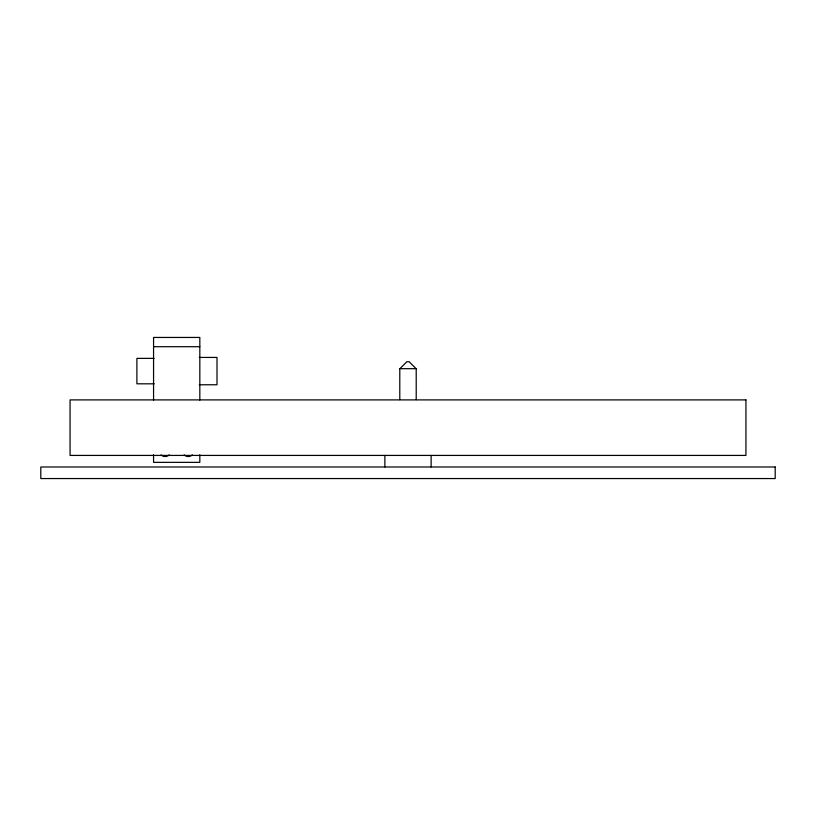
<?xml version="1.0" encoding="UTF-8"?>
<svg xmlns="http://www.w3.org/2000/svg" width="816" height="816" viewBox="0 0 816 816"><rect width="100%" height="100%" fill="white"/><g stroke="black" fill="none" stroke-linecap="round" stroke-linejoin="round"><path stroke-width="1.22" d="M399.901 368.679L406.847 361.743L409.153 361.743L416.099 368.679M153.561 346.708L199.828 346.708M199.318 357.428L217.005 357.428L217.005 384.764L199.318 384.764M154.081 358.377L136.894 358.377L136.894 383.816L154.244 383.816M431.134 455.42L431.134 466.987M416.211 399.656L416.211 368.679L399.789 368.679L399.789 399.656M384.866 455.42L384.866 466.987M199.828 400.085L199.828 337.447L153.561 337.447L153.561 400.085M199.828 454.736L199.828 462.356L153.561 462.356L153.561 454.736M192.352 454.879A5.783 5.783 0 0 1 184.171 454.879M169.218 454.879A5.783 5.783 0 0 1 161.038 454.879M745.936 399.901L70.064 399.901L70.064 455.42L745.936 455.42L745.936 399.901M775.2 466.987L40.8 466.987L40.8 478.553L775.2 478.553L775.2 466.987"/></g></svg>
